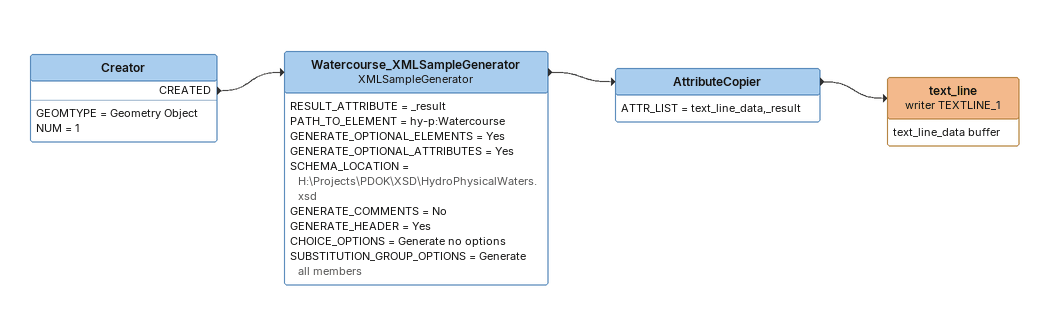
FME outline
Creator
    GEOMTYPE = Geometry Object
    NUM = 1
    CREATED -> Watercourse_XMLSampleGenerator
Watercourse_XMLSampleGenerator: XMLSampleGenerator
    RESULT_ATTRIBUTE = _result
    PATH_TO_ELEMENT = hy-p:Watercourse
    GENERATE_OPTIONAL_ELEMENTS = Yes
    GENERATE_OPTIONAL_ATTRIBUTES = Yes
    SCHEMA_LOCATION = H:\Projects\PDOK\XSD\HydroPhysicalWaters.xsd
    GENERATE_COMMENTS = No
    GENERATE_HEADER = Yes
    CHOICE_OPTIONS = Generate no options
    SUBSTITUTION_GROUP_OPTIONS = Generate all members
    -> AttributeCopier
AttributeCopier
    ATTR_LIST = text_line_data,_result
    -> text_line (writer TEXTLINE_1)
text_line (writer TEXTLINE_1)
    attributes: text_line_data buffer
